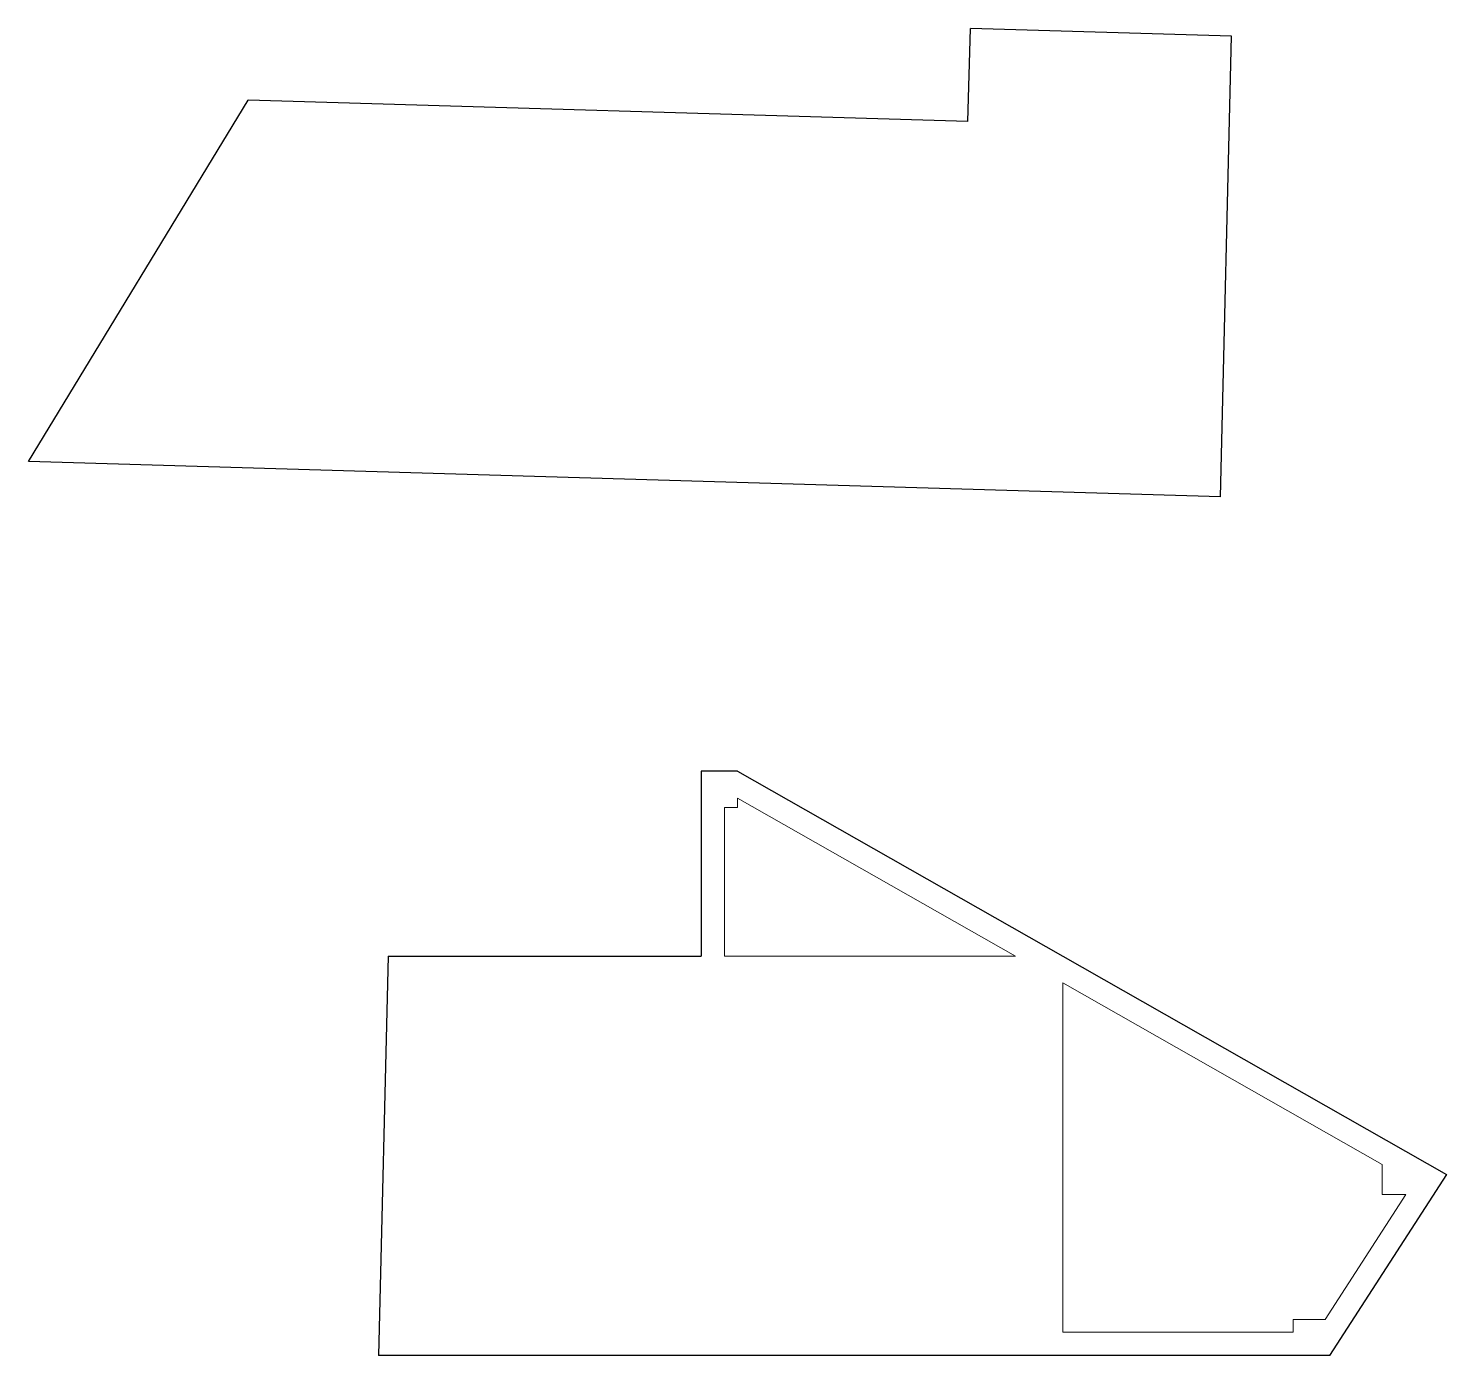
# Model space of a CAD drawing. Header units: inches. Extents: x 4069 to 291496, y -47643 to 12535.
# Drawn here: x 124683 to 125231, y -22747 to -22235 of the extents above; entities that cross this region are included whole.
import ezdxf

# ---------------------------------------------------------------- set-up
doc = ezdxf.new("R2010")
doc.units = ezdxf.units.IN
doc.header["$LTSCALE"] = 5
doc.header["$MEASUREMENT"] = 0
doc.layers.add('A-WALL', color=7, linetype='Continuous', lineweight=9)

msp = doc.modelspace()

# ---------------------------------------------------------------- linework, layer by layer
at = {"layer": 'A-WALL', "lineweight": 30}
for p, q in [((125045.7862, -22270.90956), (125046.86047, -22234.92559)), ((125147.59425, -22237.93292), (125046.86047, -22234.92559)), ((125143.37688, -22415.88632), (125147.59425, -22237.93292)), ((124683.079, -22402.14447), (124767.91008, -22262.61377)), ((125045.7862, -22270.90956), (124767.91008, -22262.61377)), ((125143.37688, -22415.88632), (124683.079, -22402.14447)), ((124942.84595, -22521.78171), (124942.84595, -22593.1651)), ((124956.84595, -22521.78171), (124942.84595, -22521.78171)), ((124956.84595, -22521.78171), (125082.41274, -22593.1651)), ((124821.95969, -22593.1651), (124818.3033, -22747.44743)), ((124821.95969, -22593.1651), (124942.84595, -22593.1651)), ((125082.41274, -22593.1651), (125230.65862, -22677.44132)), ((125230.65862, -22677.44132), (125185.42201, -22747.44743)), ((125185.42201, -22747.44743), (124818.3033, -22747.44743))]:
    msp.add_line(p, q, dxfattribs=at)
at = {"layer": 'A-WALL', "ltscale": 5}
for points in [[(125147.59425, -22237.93292), (125046.86047, -22234.92559), (125045.7862, -22270.90956), (124767.91008, -22262.61377), (124683.079, -22402.14447), (125143.37688, -22415.88632)], [(125082.41274, -22593.1651), (124956.84595, -22521.78171), (124942.84595, -22521.78171), (124942.84595, -22593.1651), (124821.95969, -22593.1651), (124818.3033, -22747.44743), (125185.42201, -22747.44743), (125230.65862, -22677.44132)], [(124956.84595, -22532.13437), (124956.84595, -22535.78171), (124951.84595, -22535.78171), (124951.84595, -22593.1651), (124956.84595, -22593.1651), (125064.20192, -22593.1651)], [(125214.88572, -22685.26796), (125205.79938, -22685.26796), (125205.79938, -22673.66177), (125082.41274, -22603.51776), (125082.41274, -22607.1651), (125082.41274, -22733.94743), (125082.41274, -22738.44743), (125171.42201, -22738.44743), (125171.42201, -22733.44743), (125183.75306, -22733.44743)]]:
    msp.add_lwpolyline(points, close=True, dxfattribs=at)

doc.saveas('drawing.dxf')
